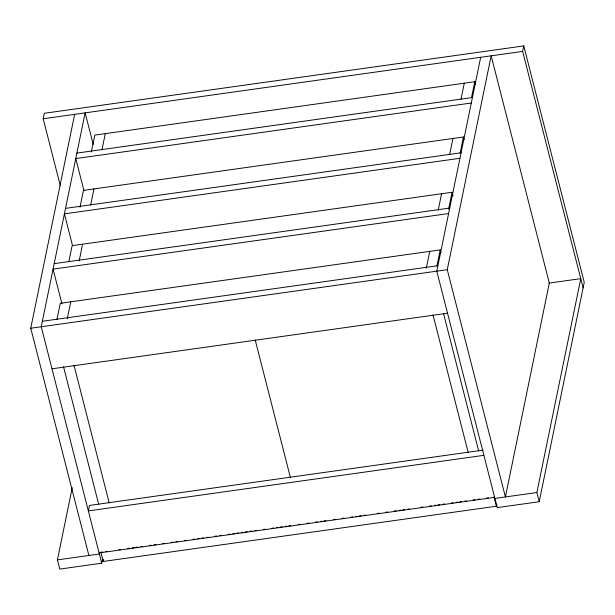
<?xml version="1.0" encoding="UTF-8"?>
<svg xmlns="http://www.w3.org/2000/svg" width="615" height="615" viewBox="0 0 615 615"><rect width="100%" height="100%" fill="white"/><g stroke="black" fill="none" stroke-linecap="round" stroke-linejoin="round"><path stroke-width="0.92" d="M60.339 185.792L43.188 118.764L44.318 113.283L523.765 45.91L584.25 282.354L539.224 501.717L497.266 507.613L436.781 271.169L480.684 57.287M88.883 555.476L30.75 328.226L74.653 114.344M57.003 319.262L60.285 303.28L440.248 249.89L440.963 252.68M68.834 261.644L72.109 245.662L452.071 192.272L453.024 195.985M79.981 207.309L83.456 190.389L463.418 136.999L464.133 139.79M91.328 152.036L94.802 135.115L474.765 81.726L475.48 84.516M67.296 318.731L70.771 301.811M79.174 260.86L82.602 244.186M90.666 204.895L93.949 188.913M102.013 149.622L105.288 133.639M102.69 558.505L101.729 563.194L59.77 569.09L57.418 559.896L72.247 487.664M99.761 552.124L99.376 554L57.418 559.896M496.774 504.346L496.39 506.214L103.243 561.457L103.628 559.588M426.287 268.286L429.754 251.366M438.164 210.422L441.585 193.74M449.65 154.457L452.932 138.475M460.996 99.184L464.279 83.202M436.965 265.872L440.248 249.89M448.596 209.192L452.071 192.272M460.135 152.981L463.418 136.999M471.482 97.708L474.765 81.726M447.266 269.693L491.17 55.819L549.31 283.069L505.407 496.943L447.266 269.693L30.75 328.226M583.128 287.843L522.635 51.399L523.765 45.91M539.224 501.717L536.872 492.523L580.775 278.649L549.072 283.1M43.188 118.764L522.635 51.399M76.883 153.097L472.428 97.516M471.298 103.005L75.76 158.585L83.94 190.565M65.536 208.37L461.081 152.789M459.959 158.278L64.414 213.859L72.593 245.839M54.189 263.643L449.734 208.062M448.612 213.551L53.067 269.124L61.946 303.848M42.366 321.268L437.911 265.688M51.991 368.785L447.536 313.204M483.121 450.119L89.475 505.43L88.352 510.911L483.897 455.331M102.79 551.993L100.891 552.262L103.243 561.457M105.642 551.594L107.54 551.332M118.933 549.725L120.832 549.464M127.482 548.526L129.381 548.257M132.233 547.857L134.131 547.596M136.03 547.327L137.929 547.058M140.781 546.658L142.68 546.389M149.322 545.459L151.221 545.19M154.073 544.79L155.972 544.521M162.621 543.591L164.52 543.322M171.162 542.392L173.069 542.123M175.913 541.723L177.812 541.454M184.462 540.524L186.36 540.254M193.01 539.324L194.909 539.055M197.753 538.655L199.652 538.386M201.551 538.117L203.45 537.856M206.302 537.456L208.201 537.187M214.85 536.249L216.749 535.988M219.593 535.588L221.5 535.319M228.142 534.381L230.041 534.12M232.893 533.72L234.792 533.451M236.69 533.182L238.589 532.913M241.441 532.513L243.34 532.252M245.239 531.983L247.138 531.714M249.982 531.314L251.881 531.045M254.733 530.645L256.632 530.384M263.282 529.446L265.18 529.177M271.83 528.247L273.729 527.977M276.573 527.578L278.472 527.309M280.371 527.047L282.27 526.778M285.122 526.379L287.021 526.109M288.919 525.84L290.818 525.579M298.413 524.51L300.312 524.241M306.962 523.311L308.861 523.042M315.51 522.104L317.409 521.843M320.261 521.443L322.16 521.174M324.059 520.905L325.958 520.636M333.553 519.575L335.452 519.306M342.101 518.368L344 518.107M350.642 517.169L352.549 516.9M355.393 516.5L357.292 516.239M359.191 515.97L361.09 515.701M363.942 515.301L365.84 515.032M377.233 513.433L379.132 513.164M385.782 512.234L387.681 511.964M394.33 511.034L396.229 510.765M399.074 510.365L400.98 510.096M402.879 509.835L404.778 509.566M407.622 509.166L409.521 508.897M420.921 507.298L422.82 507.029M429.462 506.091L431.361 505.83M434.213 505.43L436.112 505.161M438.011 504.892L439.91 504.631M442.762 504.223L444.66 503.962M451.31 503.024L453.209 502.763M456.053 502.355L457.952 502.094M459.851 501.825L461.75 501.556M464.602 501.156L466.501 500.894M473.15 499.957L475.049 499.688M477.893 499.288L479.792 499.026M486.442 498.089L488.341 497.819M99.107 552.947L494.645 497.366M494.914 498.419L536.872 492.523M494.037 497.02L496.39 506.214M443.492 313.412L478.67 450.941M432.998 314.88L468.184 452.409M255.194 339.926L290.411 477.563M93.211 144.41L85.139 112.868L41.236 326.75L101.729 563.194M74.015 365.325L109.201 502.855M63.53 366.801L98.708 504.331"/></g></svg>
